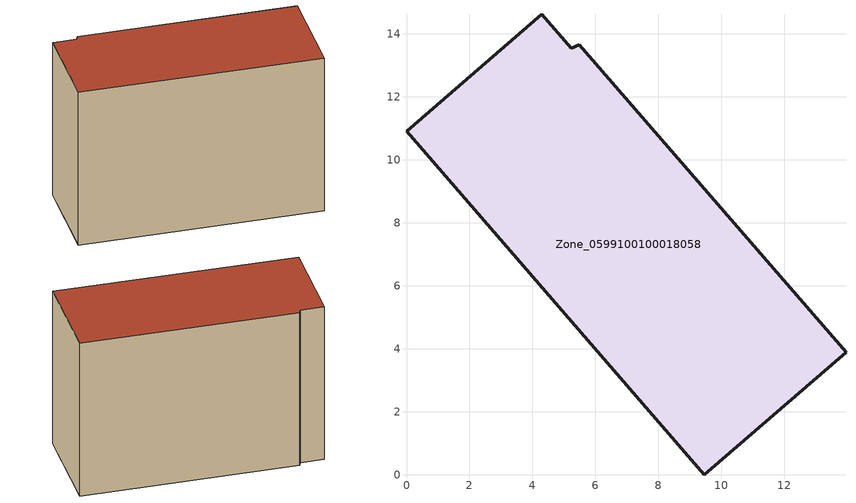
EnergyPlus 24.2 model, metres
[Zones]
Zone_0599100100018058
 floor ground (C_G): 5.49,13.66 13.96,3.9 9.46,0 0,10.91 4.29,14.63 5.23,13.54 z2.91
 wall outside (C_F): 9.46,0 13.96,3.9 5.49,13.66 5.23,13.54 4.29,14.63 0,10.91 9.46,0 z2.91:13.01
 roof outside (C_R): 13.96,3.9 5.49,13.66 5.23,13.54 4.29,14.63 0,10.91 9.46,0 z13.01
[BUILDING]
Pand.0599100100018058: North Axis=0; Terrain=City; Loads Convergence Tolerance Value=0.04; Temperature Convergence Tolerance Value=0.4; Solar Distribution=FullExterior; Maximum Number of Warmup Days=25; Minimum Number of Warmup Days=1
[Site:Location]
Rotterdam.The.Hague.AP_ZH_NLD Design_Conditions: Latitude=51.96; Longitude=4.45; Time Zone=1; Elevation=-4.5
[SITE:GROUNDTEMPERATURE:BUILDINGSURFACE]
18, 18, 18, 18, 18, 18, 18, 18, 18, 18, 18, 18
[MATERIAL] Thermal Absorptance=0.9; Solar Absorptance=0.7; Visible Absorptance=0.7
Name | Roughness | Thickness | Conductivity | Density | Specific Heat
G.TI.2015-2018 | MediumSmooth | 0.15 | 0.0428571 | 540 | 1210
F.TI.2015-2018 | Rough | 0.3 | 0.0666667 | 1920 | 840
R.TI.2015-2018 | MediumRough | 0.2 | 0.0333333 | 1500 | 1000
[CONSTRUCTION]
C_G: G.TI.2015-2018
C_F: F.TI.2015-2018
C_R: R.TI.2015-2018
[ZONE]
Zone_0599100100018058: Type=1; Multiplier=1; Ceiling Height=Autocalculate; Volume=Autocalculate; Floor Area=autocalculate; Part of Total Floor Area=Yes
[ZONEINFILTRATION:DESIGNFLOWRATE]
Infil_Zone_0599100100018058: Zone or ZoneList or Space or SpaceList=Zone_0599100100018058; Schedule=AlwaysOn; Design Flow Rate Calculation Method=Flow/Area; Flow Rate per Floor Area=0.0015; Constant Term Coefficient=1; Temperature Term Coefficient=0; Velocity Term Coefficient=0; Velocity Squared Term Coefficient=0
[HVACTEMPLATE:ZONE:IDEALLOADSAIRSYSTEM]
Zone_0599100100018058: Maximum Heating Supply Air Temperature=50; Minimum Cooling Supply Air Temperature=13; Maximum Heating Supply Air Humidity Ratio=0.0156; Minimum Cooling Supply Air Humidity Ratio=0.0077; Heating Limit=NoLimit; Cooling Limit=NoLimit; Dehumidification Control Type=ConstantSensibleHeatRatio; Cooling Sensible Heat Ratio=0.7; Dehumidification Setpoint=60; Humidification Control Type=None; Humidification Setpoint=30; Outdoor Air Method=None; Outdoor Air Flow Rate per Person=0.00944; Outdoor Air Flow Rate per Zone Floor Area=0; Outdoor Air Flow Rate per Zone=0; Demand Controlled Ventilation Type=None; Outdoor Air Economizer Type=NoEconomizer; Heat Recovery Type=None; Sensible Heat Recovery Effectiveness=0.7; Latent Heat Recovery Effectiveness=0.65
[ZONECONTROL:THERMOSTAT]
ThermostatControl_Zone_0599100100018058: Zone or ZoneList=Zone_0599100100018058; Control Type Schedule=DualSetpointControlType; Control 1=Thermostat_Zone_0599100100018058; Temperature Difference Between Cutout And Setpoint=0
[THERMOSTATSETPOINT:DUALSETPOINT]
Thermostat_Zone_0599100100018058: Heating Setpoint Temperature Schedule=HeatingSetpoint_Zone_0599100100018058; Cooling Setpoint Temperature Schedule=CoolingSetpoint_Zone_0599100100018058
[SCHEDULE:COMPACT]
HeatingSetpoint_Zone_0599100100018058: Through: 12/31, For: AllDays, Until: 24:00, 21
CoolingSetpoint_Zone_0599100100018058: Through: 12/31, For: AllDays, Until: 24:00, 24
DualSetpointControlType: Through: 12/31, For: AllDays, Until: 24:00, 4
AlwaysOn: Through: 12/31, For: AllDays, Until: 24:00, 1
